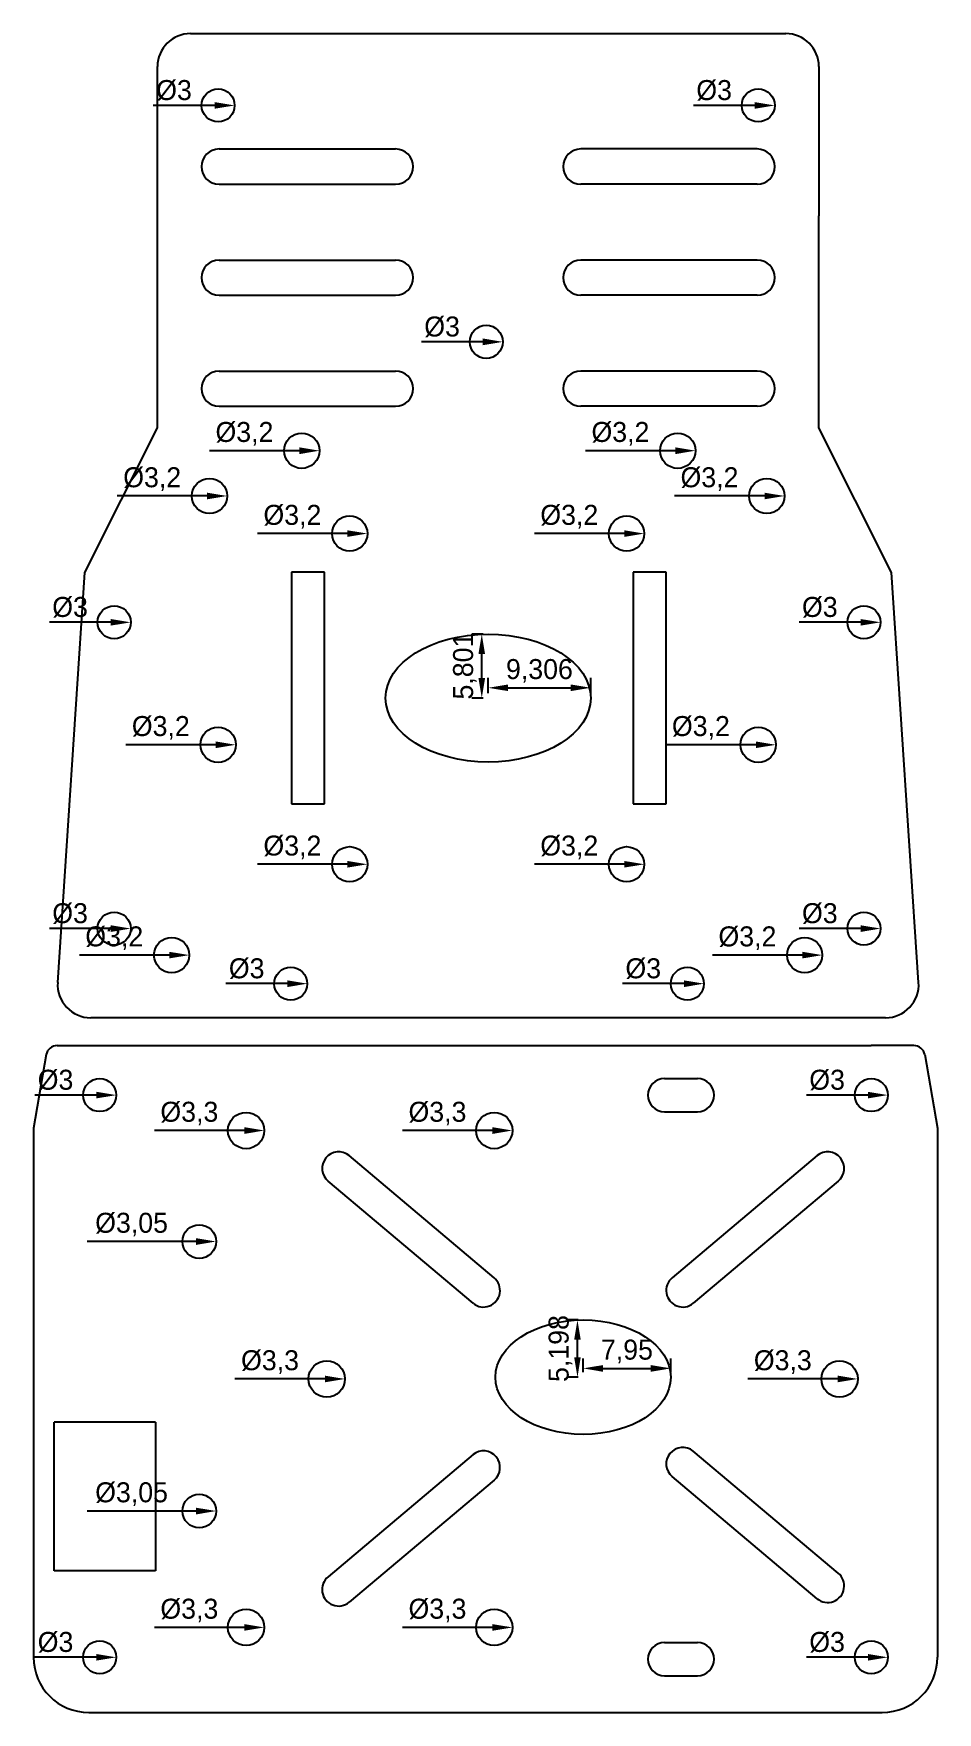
# Model space of a CAD drawing. Header units: millimetres. Extents: x 322 to 404, y 29 to 181.
import ezdxf

# ---------------------------------------------------------------- set-up
doc = ezdxf.new("R2010")
doc.units = ezdxf.units.MM
doc.layers.add('Dimensions', color=7, linetype='Continuous')
doc.layers.add('Sketch 10', color=7, linetype='Continuous')
doc.dimstyles.new('ISO-25', dxfattribs={"dimtxt": 2.5, "dimasz": 2.5, "dimexe": 1.25, "dimexo": 0.625, "dimtad": 1, "dimtxsty": 'Standard', "dimcen": 2.5, "dimadec": 0, "dimazin": 0, "dimtfac": 1, "dimtmove": 0, "dimatfit": 3, "dimfxl": 1, "dimarcsym": 0})

# ---------------------------------------------------------------- blocks, each defined once
blk = doc.blocks.new('*D1')
at = {"layer": 'Defpoints', "color": 0}
for p in [(362.85, 120.59), (372.16, 121.52), (372.16, 120.59)]:
    blk.add_point(p, dxfattribs=at)
at = {"layer": 'Dimensions', "color": 140, "lineweight": -2}
for p, q in [((362.85, 121.04), (362.85, 122.42)), ((372.16, 121.04), (372.16, 122.42)), ((364.66, 121.52), (370.34, 121.52))]:
    blk.add_line(p, q, dxfattribs=at)
at = {"layer": 'Dimensions', "color": 140}
for points in [[(364.66, 121.82), (364.66, 121.22), (362.85, 121.52)], [(370.34, 121.22), (370.34, 121.82), (372.16, 121.52)]]:
    blk.add_solid(points, dxfattribs=at)
at = {"layer": 'Dimensions', "color": 140, "insert": (367.5, 123.05), "char_height": 1.813, "attachment_point": 5}
blk.add_mtext('9,306', dxfattribs=at)
blk = doc.blocks.new('*D2')
at = {"layer": 'Defpoints', "color": 0}
for p in [(379.42, 59.78), (371.47, 58.98), (379.42, 58.98)]:
    blk.add_point(p, dxfattribs=at)
at = {"layer": 'Dimensions', "color": 140, "lineweight": -2}
for p, q in [((371.47, 59.43), (371.47, 60.68)), ((373.28, 59.78), (377.6, 59.78)), ((379.42, 59.43), (379.42, 60.68))]:
    blk.add_line(p, q, dxfattribs=at)
at = {"layer": 'Dimensions', "color": 140}
for points in [[(373.28, 60.08), (373.28, 59.47), (371.47, 59.78)], [(377.6, 59.47), (377.6, 60.08), (379.42, 59.78)]]:
    blk.add_solid(points, dxfattribs=at)
at = {"layer": 'Dimensions', "color": 140, "insert": (375.44, 61.31), "char_height": 1.813, "attachment_point": 5}
blk.add_mtext('7,95', dxfattribs=at)
blk = doc.blocks.new('*D3')
at = {"layer": 'Defpoints', "color": 0}
for p in [(362.27, 126.39), (362.85, 126.39), (362.85, 120.59)]:
    blk.add_point(p, dxfattribs=at)
at = {"layer": 'Dimensions', "color": 140, "lineweight": -2}
for p, q in [((362.4, 126.39), (361.36, 126.39)), ((362.27, 122.4), (362.27, 124.58)), ((362.4, 120.59), (361.36, 120.59))]:
    blk.add_line(p, q, dxfattribs=at)
at = {"layer": 'Dimensions', "color": 140}
for points in [[(362.57, 124.58), (361.97, 124.58), (362.27, 126.39)], [(361.97, 122.4), (362.57, 122.4), (362.27, 120.59)]]:
    blk.add_solid(points, dxfattribs=at)
at = {"layer": 'Dimensions', "color": 140, "insert": (360.74, 123.49), "char_height": 1.813, "attachment_point": 5, "rotation": 90}
blk.add_mtext('5,801', dxfattribs=at)
blk = doc.blocks.new('*D4')
at = {"layer": 'Defpoints', "color": 0}
for p in [(370.95, 64.18), (371.47, 64.18), (371.47, 58.98)]:
    blk.add_point(p, dxfattribs=at)
at = {"layer": 'Dimensions', "color": 140, "lineweight": -2}
for p, q in [((371.01, 64.18), (370.04, 64.18)), ((370.95, 60.79), (370.95, 62.37)), ((371.01, 58.98), (370.04, 58.98))]:
    blk.add_line(p, q, dxfattribs=at)
at = {"layer": 'Dimensions', "color": 140}
for points in [[(371.25, 62.37), (370.65, 62.37), (370.95, 64.18)], [(370.65, 60.79), (371.25, 60.79), (370.95, 58.98)]]:
    blk.add_solid(points, dxfattribs=at)
at = {"layer": 'Dimensions', "color": 140, "insert": (369.41, 61.58), "char_height": 1.813, "attachment_point": 5, "rotation": 90}
blk.add_mtext('5,198', dxfattribs=at)
blk = doc.blocks.new('*D5')
at = {"layer": 'Defpoints', "color": 0}
for p in [(343.44, 94.68), (346.44, 94.68)]:
    blk.add_point(p, dxfattribs=at)
at = {"layer": 'Dimensions', "color": 140, "lineweight": -2}
blk.add_line((344.63, 94.68), (339.06, 94.68), dxfattribs=at)
at = {"layer": 'Dimensions', "color": 140}
blk.add_solid([(344.63, 94.37), (344.63, 94.98), (346.44, 94.68)], dxfattribs=at)
at = {"layer": 'Dimensions', "color": 140, "insert": (340.94, 96.04), "char_height": 1.813, "attachment_point": 5}
blk.add_mtext('%%c3', dxfattribs=at)
blk = doc.blocks.new('*D6')
at = {"layer": 'Defpoints', "color": 0}
for p in [(396.11, 84.57), (399.11, 84.57)]:
    blk.add_point(p, dxfattribs=at)
at = {"layer": 'Dimensions', "color": 140, "lineweight": -2}
blk.add_line((397.3, 84.57), (391.73, 84.57), dxfattribs=at)
at = {"layer": 'Dimensions', "color": 140}
blk.add_solid([(397.3, 84.27), (397.3, 84.87), (399.11, 84.57)], dxfattribs=at)
at = {"layer": 'Dimensions', "color": 140, "insert": (393.6, 85.93), "char_height": 1.813, "attachment_point": 5}
blk.add_mtext('%%c3', dxfattribs=at)
blk = doc.blocks.new('*D7')
at = {"layer": 'Defpoints', "color": 0}
for p in [(373.81, 135.51), (377.01, 135.51)]:
    blk.add_point(p, dxfattribs=at)
at = {"layer": 'Dimensions', "color": 140, "lineweight": -2}
blk.add_line((375.2, 135.51), (367.04, 135.51), dxfattribs=at)
at = {"layer": 'Dimensions', "color": 140}
blk.add_solid([(375.2, 135.21), (375.2, 135.81), (377.01, 135.51)], dxfattribs=at)
at = {"layer": 'Dimensions', "color": 140, "insert": (370.21, 137.04), "char_height": 1.813, "attachment_point": 5}
blk.add_mtext('%%c3,2', dxfattribs=at)
blk = doc.blocks.new('*D8')
at = {"layer": 'Defpoints', "color": 0}
for p in [(361.75, 36.28), (365.05, 36.28)]:
    blk.add_point(p, dxfattribs=at)
at = {"layer": 'Dimensions', "color": 140, "lineweight": -2}
blk.add_line((363.24, 36.28), (355.08, 36.28), dxfattribs=at)
at = {"layer": 'Dimensions', "color": 140}
blk.add_solid([(363.24, 35.98), (363.24, 36.58), (365.05, 36.28)], dxfattribs=at)
at = {"layer": 'Dimensions', "color": 140, "insert": (358.25, 37.81), "char_height": 1.813, "attachment_point": 5}
blk.add_mtext('%%c3,3', dxfattribs=at)
blk = doc.blocks.new('*D9')
at = {"layer": 'Defpoints', "color": 0}
for p in [(327.42, 99.68), (330.42, 99.68)]:
    blk.add_point(p, dxfattribs=at)
at = {"layer": 'Dimensions', "color": 140, "lineweight": -2}
blk.add_line((328.61, 99.68), (323.04, 99.68), dxfattribs=at)
at = {"layer": 'Dimensions', "color": 140}
blk.add_solid([(328.61, 99.37), (328.61, 99.98), (330.42, 99.68)], dxfattribs=at)
at = {"layer": 'Dimensions', "color": 140, "insert": (324.92, 101.04), "char_height": 1.813, "attachment_point": 5}
blk.add_mtext('%%c3', dxfattribs=at)
blk = doc.blocks.new('*D10')
at = {"layer": 'Defpoints', "color": 0}
for p in [(326.11, 84.57), (329.11, 84.57)]:
    blk.add_point(p, dxfattribs=at)
at = {"layer": 'Dimensions', "color": 140, "lineweight": -2}
blk.add_line((327.3, 84.57), (321.73, 84.57), dxfattribs=at)
at = {"layer": 'Dimensions', "color": 140}
blk.add_solid([(327.3, 84.27), (327.3, 84.87), (329.11, 84.57)], dxfattribs=at)
at = {"layer": 'Dimensions', "color": 140, "insert": (323.6, 85.93), "char_height": 1.813, "attachment_point": 5}
blk.add_mtext('%%c3', dxfattribs=at)
blk = doc.blocks.new('*D11')
at = {"layer": 'Defpoints', "color": 0}
for p in [(339.24, 81.36), (342.54, 81.36)]:
    blk.add_point(p, dxfattribs=at)
at = {"layer": 'Dimensions', "color": 140, "lineweight": -2}
blk.add_line((340.73, 81.36), (332.57, 81.36), dxfattribs=at)
at = {"layer": 'Dimensions', "color": 140}
blk.add_solid([(340.73, 81.05), (340.73, 81.66), (342.54, 81.36)], dxfattribs=at)
at = {"layer": 'Dimensions', "color": 140, "insert": (335.74, 82.89), "char_height": 1.813, "attachment_point": 5}
blk.add_mtext('%%c3,3', dxfattribs=at)
blk = doc.blocks.new('*D12')
at = {"layer": 'Defpoints', "color": 0}
for p in [(385.85, 174.35), (388.85, 174.35)]:
    blk.add_point(p, dxfattribs=at)
at = {"layer": 'Dimensions', "color": 140, "lineweight": -2}
blk.add_line((387.04, 174.35), (381.47, 174.35), dxfattribs=at)
at = {"layer": 'Dimensions', "color": 140}
blk.add_solid([(387.04, 174.05), (387.04, 174.65), (388.85, 174.35)], dxfattribs=at)
at = {"layer": 'Dimensions', "color": 140, "insert": (383.35, 175.71), "char_height": 1.813, "attachment_point": 5}
blk.add_mtext('%%c3', dxfattribs=at)
blk = doc.blocks.new('*D13')
at = {"layer": 'Defpoints', "color": 0}
for p in [(389.97, 97.27), (393.17, 97.27)]:
    blk.add_point(p, dxfattribs=at)
at = {"layer": 'Dimensions', "color": 140, "lineweight": -2}
blk.add_line((391.35, 97.27), (383.19, 97.27), dxfattribs=at)
at = {"layer": 'Dimensions', "color": 140}
blk.add_solid([(391.35, 96.97), (391.35, 97.57), (393.17, 97.27)], dxfattribs=at)
at = {"layer": 'Dimensions', "color": 140, "insert": (386.37, 98.8), "char_height": 1.813, "attachment_point": 5}
blk.add_mtext('%%c3,2', dxfattribs=at)
blk = doc.blocks.new('*D14')
at = {"layer": 'Defpoints', "color": 0}
for p in [(361.18, 152.9), (364.18, 152.9)]:
    blk.add_point(p, dxfattribs=at)
at = {"layer": 'Dimensions', "color": 140, "lineweight": -2}
blk.add_line((362.36, 152.9), (356.8, 152.9), dxfattribs=at)
at = {"layer": 'Dimensions', "color": 140}
blk.add_solid([(362.36, 152.6), (362.36, 153.21), (364.18, 152.9)], dxfattribs=at)
at = {"layer": 'Dimensions', "color": 140, "insert": (358.67, 154.26), "char_height": 1.813, "attachment_point": 5}
blk.add_mtext('%%c3', dxfattribs=at)
blk = doc.blocks.new('*D15')
at = {"layer": 'Defpoints', "color": 0}
for p in [(348.69, 135.51), (351.89, 135.51)]:
    blk.add_point(p, dxfattribs=at)
at = {"layer": 'Dimensions', "color": 140, "lineweight": -2}
blk.add_line((350.08, 135.51), (341.92, 135.51), dxfattribs=at)
at = {"layer": 'Dimensions', "color": 140}
blk.add_solid([(350.08, 135.21), (350.08, 135.81), (351.89, 135.51)], dxfattribs=at)
at = {"layer": 'Dimensions', "color": 140, "insert": (345.09, 137.04), "char_height": 1.813, "attachment_point": 5}
blk.add_mtext('%%c3,2', dxfattribs=at)
blk = doc.blocks.new('*D16')
at = {"layer": 'Defpoints', "color": 0}
for p in [(327.42, 127.46), (330.42, 127.46)]:
    blk.add_point(p, dxfattribs=at)
at = {"layer": 'Dimensions', "color": 140, "lineweight": -2}
blk.add_line((328.61, 127.46), (323.04, 127.46), dxfattribs=at)
at = {"layer": 'Dimensions', "color": 140}
blk.add_solid([(328.61, 127.16), (328.61, 127.76), (330.42, 127.46)], dxfattribs=at)
at = {"layer": 'Dimensions', "color": 140, "insert": (324.92, 128.82), "char_height": 1.813, "attachment_point": 5}
blk.add_mtext('%%c3', dxfattribs=at)
blk = doc.blocks.new('*D17')
at = {"layer": 'Defpoints', "color": 0}
for p in [(332.53, 97.27), (335.73, 97.27)]:
    blk.add_point(p, dxfattribs=at)
at = {"layer": 'Dimensions', "color": 140, "lineweight": -2}
blk.add_line((333.92, 97.27), (325.76, 97.27), dxfattribs=at)
at = {"layer": 'Dimensions', "color": 140}
blk.add_solid([(333.92, 96.97), (333.92, 97.57), (335.73, 97.27)], dxfattribs=at)
at = {"layer": 'Dimensions', "color": 140, "insert": (328.93, 98.8), "char_height": 1.813, "attachment_point": 5}
blk.add_mtext('%%c3,2', dxfattribs=at)
blk = doc.blocks.new('*D18')
at = {"layer": 'Defpoints', "color": 0}
for p in [(344.34, 143.03), (347.54, 143.03)]:
    blk.add_point(p, dxfattribs=at)
at = {"layer": 'Dimensions', "color": 140, "lineweight": -2}
blk.add_line((345.73, 143.03), (337.57, 143.03), dxfattribs=at)
at = {"layer": 'Dimensions', "color": 140}
blk.add_solid([(345.73, 142.72), (345.73, 143.33), (347.54, 143.03)], dxfattribs=at)
at = {"layer": 'Dimensions', "color": 140, "insert": (340.74, 144.56), "char_height": 1.813, "attachment_point": 5}
blk.add_mtext('%%c3,2', dxfattribs=at)
blk = doc.blocks.new('*D19')
at = {"layer": 'Defpoints', "color": 0}
for p in [(335.11, 46.84), (338.16, 46.84)]:
    blk.add_point(p, dxfattribs=at)
at = {"layer": 'Dimensions', "color": 140, "lineweight": -2}
blk.add_line((336.35, 46.84), (326.46, 46.84), dxfattribs=at)
at = {"layer": 'Dimensions', "color": 140}
blk.add_solid([(336.35, 46.53), (336.35, 47.14), (338.16, 46.84)], dxfattribs=at)
at = {"layer": 'Dimensions', "color": 140, "insert": (330.5, 48.37), "char_height": 1.813, "attachment_point": 5}
blk.add_mtext('%%c3,05', dxfattribs=at)
blk = doc.blocks.new('*D20')
at = {"layer": 'Defpoints', "color": 0}
for p in [(385.75, 116.35), (388.95, 116.35)]:
    blk.add_point(p, dxfattribs=at)
at = {"layer": 'Dimensions', "color": 140, "lineweight": -2}
blk.add_line((387.14, 116.35), (378.98, 116.35), dxfattribs=at)
at = {"layer": 'Dimensions', "color": 140}
blk.add_solid([(387.14, 116.05), (387.14, 116.65), (388.95, 116.35)], dxfattribs=at)
at = {"layer": 'Dimensions', "color": 140, "insert": (382.15, 117.88), "char_height": 1.813, "attachment_point": 5}
blk.add_mtext('%%c3,2', dxfattribs=at)
blk = doc.blocks.new('*D21')
at = {"layer": 'Defpoints', "color": 0}
for p in [(336.75, 116.35), (339.95, 116.35)]:
    blk.add_point(p, dxfattribs=at)
at = {"layer": 'Dimensions', "color": 140, "lineweight": -2}
blk.add_line((338.14, 116.35), (329.98, 116.35), dxfattribs=at)
at = {"layer": 'Dimensions', "color": 140}
blk.add_solid([(338.14, 116.05), (338.14, 116.65), (339.95, 116.35)], dxfattribs=at)
at = {"layer": 'Dimensions', "color": 140, "insert": (333.15, 117.88), "char_height": 1.813, "attachment_point": 5}
blk.add_mtext('%%c3,2', dxfattribs=at)
blk = doc.blocks.new('*D22')
at = {"layer": 'Defpoints', "color": 0}
for p in [(336.85, 174.35), (339.85, 174.35)]:
    blk.add_point(p, dxfattribs=at)
at = {"layer": 'Dimensions', "color": 140, "lineweight": -2}
blk.add_line((338.04, 174.35), (332.47, 174.35), dxfattribs=at)
at = {"layer": 'Dimensions', "color": 140}
blk.add_solid([(338.04, 174.05), (338.04, 174.65), (339.85, 174.35)], dxfattribs=at)
at = {"layer": 'Dimensions', "color": 140, "insert": (334.35, 175.71), "char_height": 1.813, "attachment_point": 5}
blk.add_mtext('%%c3', dxfattribs=at)
blk = doc.blocks.new('*D23')
at = {"layer": 'Defpoints', "color": 0}
for p in [(395.44, 99.68), (398.44, 99.68)]:
    blk.add_point(p, dxfattribs=at)
at = {"layer": 'Dimensions', "color": 140, "lineweight": -2}
blk.add_line((396.63, 99.68), (391.06, 99.68), dxfattribs=at)
at = {"layer": 'Dimensions', "color": 140}
blk.add_solid([(396.63, 99.37), (396.63, 99.98), (398.44, 99.68)], dxfattribs=at)
at = {"layer": 'Dimensions', "color": 140, "insert": (392.94, 101.04), "char_height": 1.813, "attachment_point": 5}
blk.add_mtext('%%c3', dxfattribs=at)
blk = doc.blocks.new('*D24')
at = {"layer": 'Defpoints', "color": 0}
for p in [(396.11, 33.57), (399.11, 33.57)]:
    blk.add_point(p, dxfattribs=at)
at = {"layer": 'Dimensions', "color": 140, "lineweight": -2}
blk.add_line((397.3, 33.57), (391.73, 33.57), dxfattribs=at)
at = {"layer": 'Dimensions', "color": 140}
blk.add_solid([(397.3, 33.27), (397.3, 33.87), (399.11, 33.57)], dxfattribs=at)
at = {"layer": 'Dimensions', "color": 140, "insert": (393.6, 34.93), "char_height": 1.813, "attachment_point": 5}
blk.add_mtext('%%c3', dxfattribs=at)
blk = doc.blocks.new('*D25')
at = {"layer": 'Defpoints', "color": 0}
for p in [(339.24, 36.28), (342.54, 36.28)]:
    blk.add_point(p, dxfattribs=at)
at = {"layer": 'Dimensions', "color": 140, "lineweight": -2}
blk.add_line((340.73, 36.28), (332.57, 36.28), dxfattribs=at)
at = {"layer": 'Dimensions', "color": 140}
blk.add_solid([(340.73, 35.98), (340.73, 36.58), (342.54, 36.28)], dxfattribs=at)
at = {"layer": 'Dimensions', "color": 140, "insert": (335.74, 37.81), "char_height": 1.813, "attachment_point": 5}
blk.add_mtext('%%c3,3', dxfattribs=at)
blk = doc.blocks.new('*D26')
at = {"layer": 'Defpoints', "color": 0}
for p in [(346.56, 58.82), (349.86, 58.82)]:
    blk.add_point(p, dxfattribs=at)
at = {"layer": 'Dimensions', "color": 140, "lineweight": -2}
blk.add_line((348.04, 58.82), (339.88, 58.82), dxfattribs=at)
at = {"layer": 'Dimensions', "color": 140}
blk.add_solid([(348.04, 58.52), (348.04, 59.12), (349.86, 58.82)], dxfattribs=at)
at = {"layer": 'Dimensions', "color": 140, "insert": (343.06, 60.35), "char_height": 1.813, "attachment_point": 5}
blk.add_mtext('%%c3,3', dxfattribs=at)
blk = doc.blocks.new('*D27')
at = {"layer": 'Defpoints', "color": 0}
for p in [(335.97, 138.92), (339.17, 138.92)]:
    blk.add_point(p, dxfattribs=at)
at = {"layer": 'Dimensions', "color": 140, "lineweight": -2}
blk.add_line((337.35, 138.92), (329.19, 138.92), dxfattribs=at)
at = {"layer": 'Dimensions', "color": 140}
blk.add_solid([(337.35, 138.62), (337.35, 139.22), (339.17, 138.92)], dxfattribs=at)
at = {"layer": 'Dimensions', "color": 140, "insert": (332.37, 140.45), "char_height": 1.813, "attachment_point": 5}
blk.add_mtext('%%c3,2', dxfattribs=at)
blk = doc.blocks.new('*D28')
at = {"layer": 'Defpoints', "color": 0}
for p in [(335.11, 71.29), (338.16, 71.29)]:
    blk.add_point(p, dxfattribs=at)
at = {"layer": 'Dimensions', "color": 140, "lineweight": -2}
blk.add_line((336.35, 71.29), (326.46, 71.29), dxfattribs=at)
at = {"layer": 'Dimensions', "color": 140}
blk.add_solid([(336.35, 70.98), (336.35, 71.59), (338.16, 71.29)], dxfattribs=at)
at = {"layer": 'Dimensions', "color": 140, "insert": (330.5, 72.82), "char_height": 1.813, "attachment_point": 5}
blk.add_mtext('%%c3,05', dxfattribs=at)
blk = doc.blocks.new('*D29')
at = {"layer": 'Defpoints', "color": 0}
for p in [(348.69, 105.51), (351.89, 105.51)]:
    blk.add_point(p, dxfattribs=at)
at = {"layer": 'Dimensions', "color": 140, "lineweight": -2}
blk.add_line((350.08, 105.51), (341.92, 105.51), dxfattribs=at)
at = {"layer": 'Dimensions', "color": 140}
blk.add_solid([(350.08, 105.21), (350.08, 105.81), (351.89, 105.51)], dxfattribs=at)
at = {"layer": 'Dimensions', "color": 140, "insert": (345.09, 107.04), "char_height": 1.813, "attachment_point": 5}
blk.add_mtext('%%c3,2', dxfattribs=at)
blk = doc.blocks.new('*D30')
at = {"layer": 'Defpoints', "color": 0}
for p in [(395.44, 127.46), (398.44, 127.46)]:
    blk.add_point(p, dxfattribs=at)
at = {"layer": 'Dimensions', "color": 140, "lineweight": -2}
blk.add_line((396.63, 127.46), (391.06, 127.46), dxfattribs=at)
at = {"layer": 'Dimensions', "color": 140}
blk.add_solid([(396.63, 127.16), (396.63, 127.76), (398.44, 127.46)], dxfattribs=at)
at = {"layer": 'Dimensions', "color": 140, "insert": (392.94, 128.82), "char_height": 1.813, "attachment_point": 5}
blk.add_mtext('%%c3', dxfattribs=at)
blk = doc.blocks.new('*D31')
at = {"layer": 'Defpoints', "color": 0}
for p in [(361.75, 81.36), (365.05, 81.36)]:
    blk.add_point(p, dxfattribs=at)
at = {"layer": 'Dimensions', "color": 140, "lineweight": -2}
blk.add_line((363.24, 81.36), (355.08, 81.36), dxfattribs=at)
at = {"layer": 'Dimensions', "color": 140}
blk.add_solid([(363.24, 81.05), (363.24, 81.66), (365.05, 81.36)], dxfattribs=at)
at = {"layer": 'Dimensions', "color": 140, "insert": (358.25, 82.89), "char_height": 1.813, "attachment_point": 5}
blk.add_mtext('%%c3,3', dxfattribs=at)
blk = doc.blocks.new('*D32')
at = {"layer": 'Defpoints', "color": 0}
for p in [(379.42, 94.68), (382.42, 94.68)]:
    blk.add_point(p, dxfattribs=at)
at = {"layer": 'Dimensions', "color": 140, "lineweight": -2}
blk.add_line((380.61, 94.68), (375.04, 94.68), dxfattribs=at)
at = {"layer": 'Dimensions', "color": 140}
blk.add_solid([(380.61, 94.37), (380.61, 94.98), (382.42, 94.68)], dxfattribs=at)
at = {"layer": 'Dimensions', "color": 140, "insert": (376.92, 96.04), "char_height": 1.813, "attachment_point": 5}
blk.add_mtext('%%c3', dxfattribs=at)
blk = doc.blocks.new('*D33')
at = {"layer": 'Defpoints', "color": 0}
for p in [(326.11, 33.57), (329.11, 33.57)]:
    blk.add_point(p, dxfattribs=at)
at = {"layer": 'Dimensions', "color": 140, "lineweight": -2}
blk.add_line((327.3, 33.57), (321.73, 33.57), dxfattribs=at)
at = {"layer": 'Dimensions', "color": 140}
blk.add_solid([(327.3, 33.27), (327.3, 33.87), (329.11, 33.57)], dxfattribs=at)
at = {"layer": 'Dimensions', "color": 140, "insert": (323.6, 34.93), "char_height": 1.813, "attachment_point": 5}
blk.add_mtext('%%c3', dxfattribs=at)
blk = doc.blocks.new('*D34')
at = {"layer": 'Defpoints', "color": 0}
for p in [(386.53, 138.92), (389.73, 138.92)]:
    blk.add_point(p, dxfattribs=at)
at = {"layer": 'Dimensions', "color": 140, "lineweight": -2}
blk.add_line((387.92, 138.92), (379.76, 138.92), dxfattribs=at)
at = {"layer": 'Dimensions', "color": 140}
blk.add_solid([(387.92, 138.62), (387.92, 139.22), (389.73, 138.92)], dxfattribs=at)
at = {"layer": 'Dimensions', "color": 140, "insert": (382.93, 140.45), "char_height": 1.813, "attachment_point": 5}
blk.add_mtext('%%c3,2', dxfattribs=at)
blk = doc.blocks.new('*D35')
at = {"layer": 'Defpoints', "color": 0}
for p in [(373.81, 105.51), (377.01, 105.51)]:
    blk.add_point(p, dxfattribs=at)
at = {"layer": 'Dimensions', "color": 140, "lineweight": -2}
blk.add_line((375.2, 105.51), (367.04, 105.51), dxfattribs=at)
at = {"layer": 'Dimensions', "color": 140}
blk.add_solid([(375.2, 105.21), (375.2, 105.81), (377.01, 105.51)], dxfattribs=at)
at = {"layer": 'Dimensions', "color": 140, "insert": (370.21, 107.04), "char_height": 1.813, "attachment_point": 5}
blk.add_mtext('%%c3,2', dxfattribs=at)
blk = doc.blocks.new('*D36')
at = {"layer": 'Defpoints', "color": 0}
for p in [(378.45, 143.03), (381.65, 143.03)]:
    blk.add_point(p, dxfattribs=at)
at = {"layer": 'Dimensions', "color": 140, "lineweight": -2}
blk.add_line((379.84, 143.03), (371.68, 143.03), dxfattribs=at)
at = {"layer": 'Dimensions', "color": 140}
blk.add_solid([(379.84, 142.72), (379.84, 143.33), (381.65, 143.03)], dxfattribs=at)
at = {"layer": 'Dimensions', "color": 140, "insert": (374.85, 144.56), "char_height": 1.813, "attachment_point": 5}
blk.add_mtext('%%c3,2', dxfattribs=at)
blk = doc.blocks.new('*D37')
at = {"layer": 'Defpoints', "color": 0}
for p in [(393.08, 58.82), (396.38, 58.82)]:
    blk.add_point(p, dxfattribs=at)
at = {"layer": 'Dimensions', "color": 140, "lineweight": -2}
blk.add_line((394.57, 58.82), (386.41, 58.82), dxfattribs=at)
at = {"layer": 'Dimensions', "color": 140}
blk.add_solid([(394.57, 58.52), (394.57, 59.12), (396.38, 58.82)], dxfattribs=at)
at = {"layer": 'Dimensions', "color": 140, "insert": (389.58, 60.35), "char_height": 1.813, "attachment_point": 5}
blk.add_mtext('%%c3,3', dxfattribs=at)

msp = doc.modelspace()

# ---------------------------------------------------------------- linework, layer by layer
at = {"layer": 'Sketch 10'}
for p, q in [((335.8498, 180.8679, 2), (389.8498, 180.8679, 2)), ((332.8498, 164.3354, 2), (332.8498, 177.8679, 2)), ((392.8498, 177.8679, 2), (392.8498, 164.3359, 2)), ((338.4377, 170.3981, 2), (354.4461, 170.3981, 2)), ((387.2618, 170.3981, 2), (371.2534, 170.3981, 2)), ((338.4377, 167.1981, 2), (354.4461, 167.1981, 2)), ((387.2618, 167.1981, 2), (371.2534, 167.1981, 2)), ((332.8498, 145.1092, 2), (332.8498, 164.3354, 2)), ((392.8498, 145.1092, 2), (392.8498, 164.3359, 2)), ((338.4377, 160.3271, 2), (354.4461, 160.3271, 2)), ((387.2618, 160.3271, 2), (371.2534, 160.3271, 2)), ((338.4377, 157.1271, 2), (354.4461, 157.1271, 2)), ((387.2618, 157.1271, 2), (371.2534, 157.1271, 2)), ((338.4377, 150.2561, 2), (354.4461, 150.2561, 2)), ((387.2618, 150.2561, 2), (371.2534, 150.2561, 2)), ((338.4377, 147.0561, 2), (354.4461, 147.0561, 2)), ((387.2618, 147.0561, 2), (371.2534, 147.0561, 2)), ((326.2692, 131.9682, 2), (332.8498, 145.1092, 2)), ((399.4304, 131.9682, 2), (392.8498, 145.1092, 2)), ((323.7976, 94.791, 2), (326.2692, 131.9682, 2)), ((348, 132, 2), (345, 132, 2)), ((345, 132, 2), (345, 111, 2)), ((348, 111, 2), (348, 132, 2)), ((376, 132, 2), (376, 111, 2)), ((379, 132, 2), (376, 132, 2)), ((379, 111, 2), (379, 132, 2)), ((401.902, 94.791, 2), (399.4304, 131.9682, 2)), ((345, 111, 2), (348, 111, 2)), ((376, 111, 2), (379, 111, 2)), ((398.9086, 91.592, 2), (326.791, 91.592, 2)), ((323.7485, 89.0692, 2), (327.6083, 89.0692, 2)), ((327.6083, 89.0692, 2), (397.6083, 89.0692, 2)), ((401.4682, 89.0692, 2), (397.6083, 89.0692, 2)), ((322.7631, 88.2397, 2), (321.6083, 81.5692, 2)), ((402.4535, 88.2397, 2), (403.6083, 81.5692, 2)), ((378.8455, 86.0654, 2), (381.8455, 86.0654, 2)), ((378.8455, 83.0654, 2), (381.8455, 83.0654, 2)), ((321.6083, 81.5692, 2), (321.6083, 33.5692, 2)), ((403.6083, 81.5692, 2), (403.6083, 33.5692, 2)), ((363.3812, 68.0032, 2), (350.2363, 79.0766, 2)), ((392.6981, 79.0766, 2), (379.5532, 68.0032, 2)), ((361.4785, 65.6837, 2), (348.3337, 76.7571, 2)), ((394.6007, 76.7571, 2), (381.4559, 65.6837, 2)), ((323.4671, 41.4133, 2), (323.4671, 54.9133, 2)), ((332.6671, 54.9133, 2), (323.4671, 54.9133, 2)), ((332.6671, 54.9133, 2), (332.6671, 41.4133, 2)), ((361.4785, 51.9546, 2), (348.3337, 40.8812, 2)), ((394.6007, 41.2032, 2), (381.4559, 52.2766, 2)), ((363.3812, 49.6351, 2), (350.2363, 38.5617, 2)), ((392.6981, 38.8837, 2), (379.5532, 49.9571, 2)), ((332.6671, 41.4133, 2), (323.4671, 41.4133, 2)), ((378.8455, 34.9026, 2), (381.8455, 34.9026, 2)), ((378.8455, 31.9026, 2), (381.8455, 31.9026, 2)), ((326.6083, 28.5692, 2), (398.6083, 28.5692, 2))]:
    msp.add_line(p, q, dxfattribs=at)
for centre, radius in [((338.3498, 174.3506, 2), 1.5), ((387.3498, 174.3506, 2), 1.5), ((362.6776, 152.9045, 2), 1.5), ((345.9393, 143.0258, 2), 1.6), ((380.0512, 143.0258, 2), 1.6), ((337.5665, 138.921, 2), 1.6), ((388.133, 138.921, 2), 1.6), ((350.2904, 135.5117, 2), 1.6), ((375.4091, 135.5117, 2), 1.6), ((328.9224, 127.4606, 2), 1.5), ((396.9393, 127.4606, 2), 1.5), ((338.3498, 116.3506, 2), 1.6), ((387.3498, 116.3506, 2), 1.6), ((350.2904, 105.5092, 2), 1.6), ((375.4091, 105.5092, 2), 1.6), ((328.9224, 99.6758, 2), 1.5), ((396.9393, 99.6758, 2), 1.5), ((334.133, 97.2692, 2), 1.6), ((391.5665, 97.2692, 2), 1.6), ((344.9393, 94.6758, 2), 1.5), ((380.9224, 94.6758, 2), 1.5), ((327.6083, 84.5692, 2), 1.5), ((397.6083, 84.5692, 2), 1.5), ((340.8918, 81.3571, 2), 1.65), ((363.4007, 81.3571, 2), 1.65), ((336.6374, 71.2857, 2), 1.525), ((348.2063, 58.8192, 2), 1.65), ((394.7281, 58.8192, 2), 1.65), ((336.6374, 46.8357, 2), 1.525), ((340.8918, 36.2812, 2), 1.65), ((363.4007, 36.2812, 2), 1.65), ((327.6083, 33.5692, 2), 1.5), ((397.6083, 33.5692, 2), 1.5)]:
    msp.add_circle(centre, radius, dxfattribs=at)
for centre, radius, start, end in [((335.8498, 177.8679, 2), 3, 90, 180), ((389.8498, 177.8679, 2), 3, 0, 90), ((338.4377, 168.7981, 2), 1.6, 90, 270), ((354.4461, 168.7981, 2), 1.6, 270, 90), ((371.2534, 168.7981, 2), 1.6, 90, 270), ((387.2618, 168.7981, 2), 1.6, 270, 90), ((338.4377, 158.7271, 2), 1.6, 90, 270), ((354.4461, 158.7271, 2), 1.6, 270, 90), ((371.2534, 158.7271, 2), 1.6, 90, 270), ((387.2618, 158.7271, 2), 1.6, 270, 90), ((338.4377, 148.6561, 2), 1.6, 90, 270), ((354.4461, 148.6561, 2), 1.6, 270, 90), ((371.2534, 148.6561, 2), 1.6, 90, 270), ((387.2618, 148.6561, 2), 1.6, 270, 90), ((326.791, 94.592, 2), 3, 176.196536, 270), ((398.9086, 94.592, 2), 3, 270, 3.803464), ((323.7485, 88.0692, 2), 1, 90, 170.178342), ((401.4682, 88.0692, 2), 1, 9.821658, 90), ((378.8455, 84.5654, 2), 1.5, 90, 270), ((381.8455, 84.5654, 2), 1.5, 270, 90), ((349.285, 77.9168, 2), 1.5, 50.638401, 230.638401), ((393.6494, 77.9168, 2), 1.5, 309.361599, 129.361599), ((362.4299, 66.8435, 2), 1.5, 230.638401, 50.638401), ((380.5045, 66.8435, 2), 1.5, 129.361599, 309.361599), ((362.4299, 50.7949, 2), 1.5, 309.361599, 129.361599), ((380.5045, 51.1168, 2), 1.5, 50.638401, 230.638401), ((393.6494, 40.0435, 2), 1.5, 230.638401, 50.638401), ((349.285, 39.7215, 2), 1.5, 129.361599, 309.361599), ((326.6083, 33.5692, 2), 5, 180, 270), ((378.8455, 33.4026, 2), 1.5, 90, 270), ((381.8455, 33.4026, 2), 1.5, 270, 90), ((398.6083, 33.5692, 2), 5, 270, 0)]:
    msp.add_arc(centre, radius, start, end, dxfattribs=at)
for centre, major_axis, ratio in [((362.8498, 120.5872, 2), (9.3058, 0), 0.62338083), ((371.4672, 58.9801, 2), (7.9499, 0), 0.65389656)]:
    msp.add_ellipse(centre, major_axis=major_axis, ratio=ratio, dxfattribs=at)

# ---------------------------------------------------------------- dimensions: what is measured, and where the dimension line sits
at = {"layer": 'Dimensions'}
for p1, p2, picture, middle in [((336.8498, 174.3506, 2), (339.8498, 174.3506, 2), '*D22', (334.3458, 174.3506, 2)), ((385.8498, 174.3506, 2), (388.8498, 174.3506, 2), '*D12', (383.3458, 174.3506, 2)), ((361.1776, 152.9045, 2), (364.1776, 152.9045, 2), '*D14', (358.6736, 152.9045, 2)), ((344.3393, 143.0258, 2), (347.5393, 143.0258, 2), '*D18', (340.7402, 143.0258, 2)), ((378.4512, 143.0258, 2), (381.6512, 143.0258, 2), '*D36', (374.8521, 143.0258, 2)), ((335.9665, 138.921, 2), (339.1665, 138.921, 2), '*D27', (332.3675, 138.921, 2)), ((386.533, 138.921, 2), (389.733, 138.921, 2), '*D34', (382.934, 138.921, 2)), ((348.6904, 135.5117, 2), (351.8904, 135.5117, 2), '*D15', (345.0914, 135.5117, 2)), ((373.8091, 135.5117, 2), (377.0091, 135.5117, 2), '*D7', (370.2101, 135.5117, 2)), ((327.4224, 127.4606, 2), (330.4224, 127.4606, 2), '*D16', (324.9184, 127.4606, 2)), ((395.4393, 127.4606, 2), (398.4393, 127.4606, 2), '*D30', (392.9353, 127.4606, 2)), ((336.7498, 116.3506, 2), (339.9498, 116.3506, 2), '*D21', (333.1507, 116.3506, 2)), ((385.7498, 116.3506, 2), (388.9498, 116.3506, 2), '*D20', (382.1507, 116.3506, 2)), ((348.6904, 105.5092, 2), (351.8904, 105.5092, 2), '*D29', (345.0914, 105.5092, 2)), ((373.8091, 105.5092, 2), (377.0091, 105.5092, 2), '*D35', (370.2101, 105.5092, 2)), ((327.4224, 99.6758, 2), (330.4224, 99.6758, 2), '*D9', (324.9184, 99.6758, 2)), ((395.4393, 99.6758, 2), (398.4393, 99.6758, 2), '*D23', (392.9353, 99.6758, 2)), ((332.533, 97.2692, 2), (335.733, 97.2692, 2), '*D17', (328.934, 97.2692, 2)), ((389.9665, 97.2692, 2), (393.1665, 97.2692, 2), '*D13', (386.3675, 97.2692, 2)), ((343.4393, 94.6758, 2), (346.4393, 94.6758, 2), '*D5', (340.9353, 94.6758, 2)), ((379.4224, 94.6758, 2), (382.4224, 94.6758, 2), '*D32', (376.9184, 94.6758, 2)), ((326.1083, 84.5692, 2), (329.1083, 84.5692, 2), '*D10', (323.6043, 84.5692, 2)), ((396.1083, 84.5692, 2), (399.1083, 84.5692, 2), '*D6', (393.6043, 84.5692, 2)), ((339.2418, 81.3571, 2), (342.5418, 81.3571, 2), '*D11', (335.7428, 81.3571, 2)), ((361.7507, 81.3571, 2), (365.0507, 81.3571, 2), '*D31', (358.2517, 81.3571, 2)), ((335.1124, 71.2857, 2), (338.1624, 71.2857, 2), '*D28', (330.5, 71.2857, 2)), ((346.5563, 58.8192, 2), (349.8563, 58.8192, 2), '*D26', (343.0572, 58.8192, 2)), ((393.0781, 58.8192, 2), (396.3781, 58.8192, 2), '*D37', (389.579, 58.8192, 2)), ((335.1124, 46.8357, 2), (338.1624, 46.8357, 2), '*D19', (330.5, 46.8357, 2)), ((339.2418, 36.2812, 2), (342.5418, 36.2812, 2), '*D25', (335.7428, 36.2812, 2)), ((361.7507, 36.2812, 2), (365.0507, 36.2812, 2), '*D8', (358.2517, 36.2812, 2)), ((326.1083, 33.5692, 2), (329.1083, 33.5692, 2), '*D33', (323.6043, 33.5692, 2)), ((396.1083, 33.5692, 2), (399.1083, 33.5692, 2), '*D24', (393.6043, 33.5692, 2))]:
    dim = msp.add_diameter_dim_2p(p1=p1, p2=p2, dimstyle='ISO-25', override={"dimscale": 0.725232, "dimdec": 3, "dimzin": 8, "dimlunit": 2, "dimclrd": 140, "dimclre": 140, "dimclrt": 140}, dxfattribs=at)
    dim.commit()
    dim.dimension.update_dxf_attribs({"geometry": picture, "text_midpoint": middle, "dimtype": 163})
for base, p1, p2, angle, picture, middle in [((362.2697, 126.3882, 2), (362.8498, 120.5872, 2), (362.8498, 126.3882, 2), 90, '*D3', (362.2697, 123.4877, 2)), ((372.1556, 121.5177, 2), (362.8498, 120.5872, 2), (372.1556, 120.5872, 2), 0, '*D1', (367.5027, 121.5177, 2)), ((370.94736, 64.17859, 2), (371.4672, 58.98015, 2), (371.4672, 64.17859, 2), 90, '*D4', (370.94736, 61.57937, 2)), ((379.4171, 59.7751, 2), (371.4672, 58.9801, 2), (379.4171, 58.9801, 2), 0, '*D2', (375.4422, 59.7751, 2))]:
    dim = msp.add_linear_dim(base=base, p1=p1, p2=p2, angle=angle, dimstyle='ISO-25', override={"dimscale": 0.725232, "dimdec": 3, "dimzin": 8, "dimlunit": 2, "dimclrd": 140, "dimclre": 140, "dimclrt": 140}, dxfattribs=at)
    dim.commit()
    dim.dimension.update_dxf_attribs({"geometry": picture, "text_midpoint": middle, "dimtype": 161})

doc.saveas('drawing.dxf')
